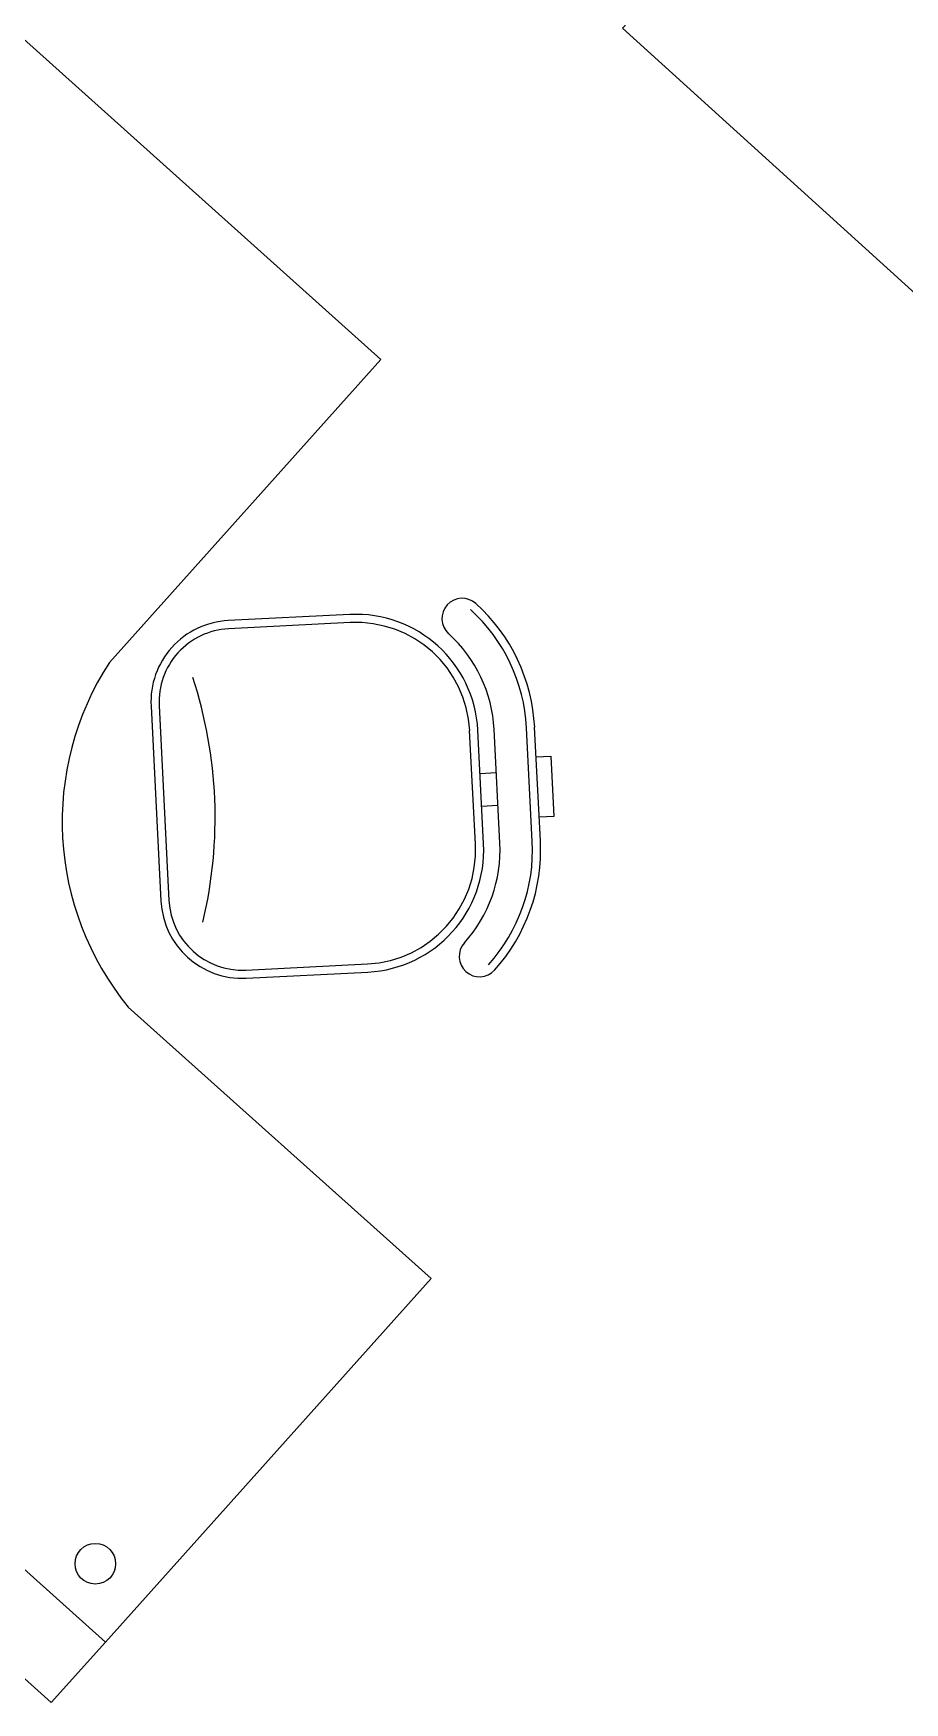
# Model space of a CAD drawing. Header units: millimetres. Extents: x 0 to 86.4, y -30.6 to 19.1.
# Drawn here: x 67.794 to 68.866, y -15.974 to -13.922 of the extents above; entities that cross this region are included whole.
import ezdxf

# ---------------------------------------------------------------- set-up
doc = ezdxf.new("R2010")
doc.units = ezdxf.units.MM
doc.layers.add('AR-ARMÁRIOS', color=2, linetype='Continuous')
doc.layers.add('ar-mobiliário 2012', color=2, linetype='Continuous')

# ---------------------------------------------------------------- blocks, each defined once
blk = doc.blocks.new('2 ESTACOES VERTOCAL')
at = {"color": 1}
for p, q in [((9.6849, 14.59), (10.2849, 14.5901)), ((9.685, 14.09), (9.6849, 14.59)), ((9.2018, 14.3242), (9.1024, 14.2256)), ((9.2511, 14.2745), (9.1517, 14.1759)), ((9.2109, 14.2488), (9.1968, 14.263)), ((9.5547, 14.1673), (9.4491, 14.2738)), ((9.1825, 14.2206), (9.1684, 14.2348)), ((9.3838, 13.871), (9.5542, 14.04)), ((9.1509, 13.978), (9.2565, 13.8715)), ((9.385, 13.79), (8.885, 13.7899)), ((8.885, 12.4899), (8.885, 13.7899))]:
    blk.add_line(p, q, dxfattribs=at)
at = {"color": 2, "linetype": 'Continuous'}
for p, q in [((10.285, 13.1901), (10.2849, 14.5901)), ((10.2849, 14.5901), (10.3849, 14.5901)), ((10.385, 13.1899), (10.3849, 14.5901))]:
    blk.add_line(p, q, dxfattribs=at)
at = {"color": 2}
for p, q in [((9.1947, 14.3313), (9.0953, 14.2327)), ((9.1083, 14.2712), (9.1612, 14.3237)), ((9.1612, 14.3237), (9.174, 14.3108)), ((9.2299, 14.2958), (9.1305, 14.1972)), ((9.244, 14.2816), (9.1446, 14.183)), ((9.5618, 14.1743), (9.4562, 14.2808)), ((9.1211, 14.2583), (9.1083, 14.2712)), ((9.3908, 13.8639), (9.5612, 14.0329)), ((9.1438, 13.9709), (9.2494, 13.8644))]:
    blk.add_line(p, q, dxfattribs=at)
at = {"color": 1, "linetype": 'Continuous'}
blk.add_circle((10.2216, 14.5165), 0.025, dxfattribs=at)
at = {"color": 2}
for centre, radius, start, end in [((9.3497, 14.1752), 0.22, 89.7713, 134.7713), ((9.3504, 14.3702), 0.025, 269.7713, 89.7713), ((9.3497, 14.1752), 0.17, 89.7713, 134.7713), ((9.3497, 14.1752), 0.15, 44.7713, 134.7713), ((9.2503, 14.0766), 0.22, 134.7713, 179.7713), ((9.2503, 14.0766), 0.17, 134.7713, 179.7713), ((9.2503, 14.0766), 0.15, 134.7713, 224.7713), ((9.4908, 14.1039), 0.1, 314.7713, 44.7713), ((9.0553, 14.0773), 0.025, 179.7713, 359.7713), ((9.3204, 13.9349), 0.1, 224.7713, 314.7713)]:
    blk.add_arc(centre, radius, start, end, dxfattribs=at)
at = {"color": 1}
for centre, radius, start, end in [((9.3497, 14.1752), 0.21, 89.7713, 134.7713), ((9.3497, 14.1752), 0.14, 44.7713, 134.7713), ((9.2503, 14.0766), 0.21, 134.7713, 179.7713), ((9.2503, 14.0766), 0.14, 134.7713, 224.7713), ((9.4908, 14.1039), 0.09, 314.7713, 44.7713), ((9.8097, 13.6021), 0.5534, 118.4624, 150.0204), ((9.33, 14.145), 0.3592, 278.8143, 351.2007), ((9.3204, 13.9349), 0.09, 224.7713, 314.7713)]:
    blk.add_arc(centre, radius, start, end, dxfattribs=at)

msp = doc.modelspace()

# ---------------------------------------------------------------- linework, layer by layer
at = {"layer": 'AR-ARMÁRIOS'}
msp.add_lwpolyline([(68.9152, -13.4923), (68.519, -13.916), (69.4509, -14.7603), (69.8471, -14.3366)], close=True, dxfattribs=at)

# ---------------------------------------------------------------- block references
at = {"layer": 'ar-mobiliário 2012', "rotation": 228.1324391533074}
msp.add_blockref('2 ESTACOES VERTOCAL', (63.8824, 1.4971), dxfattribs=at)

doc.saveas('drawing.dxf')
